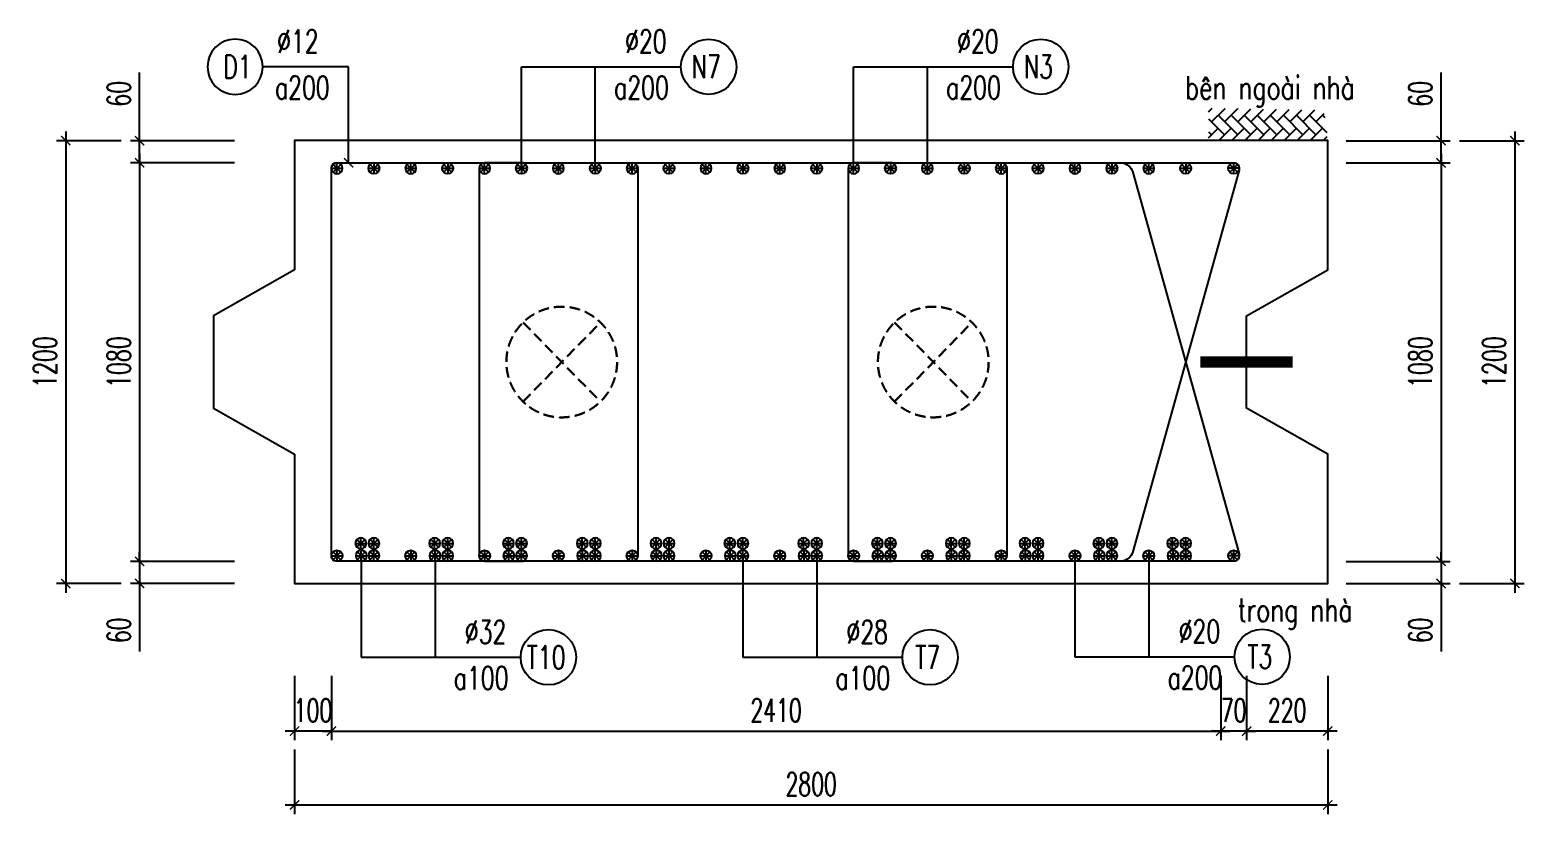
# Model space of a CAD drawing. Header units: millimetres. Extents: x -143483 to 1166745, y -1448440 to -1202244.
# Drawn here: x 20964 to 37161, y -1310009 to -1301508 of the extents above; entities that cross this region are included whole.
import ezdxf
from ezdxf.enums import TextEntityAlignment as Align

# ---------------------------------------------------------------- set-up
doc = ezdxf.new("R2010")
doc.units = ezdxf.units.MM
doc.header["$LTSCALE"] = 30
doc.header["$PDMODE"] = 3
doc.linetypes.add('DASHED', pattern=[19.05, 12.7, -6.35])
doc.layers.get('0').update_dxf_attribs({"lineweight": 9})
doc.layers.get('Defpoints').update_dxf_attribs({"lineweight": 9})
for name, color, linetype in [('ccu11-Cotthep', 9, 'Continuous'), ('ccu11-Dim', 8, 'Continuous'), ('ccu11-Hatch', 8, 'Continuous'), ('ccu11-Text', 31, 'Continuous'), ('ccu11-Thay', 7, 'Continuous'), ('ccu11-Thep', 4, 'Continuous'), ('ccu11-Thep doc', 4, 'Continuous'), ('ccu11-Thepdai', 6, 'Continuous')]:
    doc.layers.add(name, color=color, linetype=linetype)
doc.layers.add('ccu11-Khuat', color=9, linetype='DASHED', lineweight=30)
doc.layers.add('Vicom_thep doc', color=1, linetype='Continuous', lineweight=35)
doc.styles.add('ccu11-dim', font='vnsimli.shx', dxfattribs={"width": 0.65, "bigfont": 'bigfont.shx'})
doc.styles.add('ccu11-vnsimli', font='vnsimli.shx', dxfattribs={"width": 0.8, "bigfont": 'vns.shx'})
doc.styles.add('ccu11-vnsimple', font='vnsimple.shx', dxfattribs={"bigfont": 'bigfont.shx'})
doc.styles.add('ccu11_simli', font='vnsimli.shx', dxfattribs={"width": 0.8})
doc.dimstyles.new('ccu11-100', dxfattribs={"dimscale": 100, "dimtxt": 2.5, "dimasz": 1, "dimexe": 1, "dimexo": 2, "dimgap": 1, "dimtad": 1, "dimdec": 0, "dimdsep": 46, "dimtxsty": 'ccu11-dim', "dimblk": 'ARCHTICK', "dimcen": -1, "dimdle": 1, "dimclrd": 256, "dimclre": 256, "dimclrt": 3, "dimadec": 0, "dimazin": 2, "dimtfac": 0.1, "dimtdec": 0, "dimtmove": 0, "dimatfit": 1, "dimldrblk": 'ARCHTICK', "dimfxl": 0, "dimtvp": 0.833333, "dimtolj": 1, "dimtzin": 12, "dimarcsym": 0})
doc.dimstyles.new('ccu11-100x4', dxfattribs={"dimscale": 100, "dimtxt": 2.5, "dimasz": 1, "dimexe": 1, "dimexo": 2, "dimgap": 1, "dimtad": 1, "dimdec": 0, "dimlfac": 0.25, "dimdsep": 46, "dimtxsty": 'ccu11-dim', "dimblk": 'ARCHTICK', "dimcen": -1, "dimdle": 1, "dimclrd": 256, "dimclre": 256, "dimclrt": 3, "dimadec": 0, "dimazin": 2, "dimtfac": 0.1, "dimtdec": 0, "dimtmove": 0, "dimatfit": 1, "dimldrblk": 'ARCHTICK', "dimfxl": 0, "dimtvp": 0.833333, "dimtolj": 1, "dimtzin": 12, "dimarcsym": 0})

# ---------------------------------------------------------------- blocks, each defined once
blk = doc.blocks.new('MCT')
at = {"ltscale": 0.005}
for p, q in [((-0.49, 0), (0.49, 0)), ((0.35, -0.35), (-0.35, 0.35)), ((-0.35, -0.35), (0.35, 0.35)), ((0, -0.49), (0, 0.49))]:
    blk.add_line(p, q, dxfattribs=at)
blk.add_circle((0, 0), 0.492, dxfattribs=at)
blk = doc.blocks.new('*U515')
at = {"layer": 'ccu11-Thep doc', "xscale": -121.9200000001001, "yscale": 121.9200000001001, "zscale": 121.92, "rotation": 270}
blk.add_blockref('MCT', (0, 0), dxfattribs=at)
blk = doc.blocks.new('*U516')
at = {"layer": 'ccu11-Thep doc', "color": 0, "linetype": 'ByBlock', "lineweight": -2, "transparency": 16777216}
for p in [(0, 0), (800, 0), (1600, 0), (2400, 0), (3200, 0), (4000, 0), (4800, 0), (5600, 0), (6400, 0), (7200, 0), (8000, 0), (8800, 0)]:
    blk.add_blockref('*U515', p, dxfattribs=at)
blk = doc.blocks.new('*U517')
at = {"layer": 'ccu11-Thep doc', "xscale": -121.9200000001001, "yscale": 121.9200000001001, "zscale": 121.92, "rotation": 270}
blk.add_blockref('MCT', (0, 0), dxfattribs=at)
blk = doc.blocks.new('*U518')
at = {"layer": 'ccu11-Thep doc', "color": 0, "linetype": 'ByBlock', "lineweight": -2, "transparency": 16777216}
for p in [(0, 0), (800, 0), (1600, 0), (2400, 0), (3200, 0), (4000, 0), (4800, 0), (5600, 0), (6400, 0), (7200, 0), (8000, 0), (8800, 0)]:
    blk.add_blockref('*U517', p, dxfattribs=at)
blk = doc.blocks.new('_ARCHTICK')
at = {"color": 0, "linetype": 'ByBlock', "const_width": 0.15}
blk.add_lwpolyline([(-0.5, -0.5), (0.5, 0.5)], dxfattribs=at)
blk = doc.blocks.new('*D616')
at = {"layer": 'ccu11-Dim', "linetype": 'ByBlock', "lineweight": -2, "ltscale": 30, "transparency": 16777216}
for p, q in [((22153, -1302709), (22153, -1301969)), ((23182, -1302709), (22053, -1302709)), ((22153, -1302949), (22153, -1302709)), ((23182, -1302949), (22053, -1302949)), ((22153, -1302949), (22153, -1303049))]:
    blk.add_line(p, q, dxfattribs=at)
at = {"layer": 'Defpoints', "color": 0, "linetype": 'ByBlock', "ltscale": 30, "transparency": 16777216}
for p in [(23382, -1302709), (22153, -1302949), (23382, -1302949)]:
    blk.add_point(p, dxfattribs=at)
at = {"layer": 'ccu11-Dim', "linetype": 'ByBlock', "lineweight": -2, "ltscale": 30, "transparency": 16777216, "xscale": 100, "yscale": 100, "zscale": 100}
for p, rotation in [((22153, -1302709), 270), ((22153, -1302949), 90)]:
    blk.add_blockref('_ARCHTICK', p, dxfattribs=dict(at, rotation=rotation))
at = {"layer": 'ccu11-Dim', "color": 3, "linetype": 'ByBlock', "ltscale": 30, "transparency": 16777216, "insert": (21928, -1302201), "char_height": 250, "attachment_point": 5, "rotation": 90, "style": 'ccu11-dim'}
blk.add_mtext('\\A1;60', dxfattribs=at)
blk = doc.blocks.new('*D617')
at = {"layer": 'ccu11-Dim', "linetype": 'ByBlock', "lineweight": -2, "ltscale": 30, "transparency": 16777216}
for p, q in [((22153, -1302849), (22153, -1307369)), ((23182, -1302949), (22053, -1302949)), ((23182, -1307269), (22053, -1307269))]:
    blk.add_line(p, q, dxfattribs=at)
at = {"layer": 'Defpoints', "color": 0, "linetype": 'ByBlock', "ltscale": 30, "transparency": 16777216}
for p in [(23382, -1302949), (22153, -1307269), (23382, -1307269)]:
    blk.add_point(p, dxfattribs=at)
at = {"layer": 'ccu11-Dim', "linetype": 'ByBlock', "lineweight": -2, "ltscale": 30, "transparency": 16777216, "xscale": 100, "yscale": 100, "zscale": 100}
for p, rotation in [((22153, -1302949), 90), ((22153, -1307269), 270)]:
    blk.add_blockref('_ARCHTICK', p, dxfattribs=dict(at, rotation=rotation))
at = {"layer": 'ccu11-Dim', "color": 3, "linetype": 'ByBlock', "ltscale": 30, "transparency": 16777216, "insert": (21928, -1305109), "char_height": 250, "attachment_point": 5, "rotation": 90, "style": 'ccu11-dim'}
blk.add_mtext('\\A1;1080', dxfattribs=at)
blk = doc.blocks.new('*D618')
at = {"layer": 'ccu11-Dim', "linetype": 'ByBlock', "lineweight": -2, "ltscale": 30, "transparency": 16777216}
for p, q in [((23182, -1307269), (22053, -1307269)), ((22153, -1307269), (22153, -1307169)), ((22153, -1307269), (22153, -1307509)), ((23182, -1307509), (22053, -1307509)), ((22153, -1307509), (22153, -1308248))]:
    blk.add_line(p, q, dxfattribs=at)
at = {"layer": 'Defpoints', "color": 0, "linetype": 'ByBlock', "ltscale": 30, "transparency": 16777216}
for p in [(22153, -1307269), (23382, -1307269), (23382, -1307509)]:
    blk.add_point(p, dxfattribs=at)
at = {"layer": 'ccu11-Dim', "linetype": 'ByBlock', "lineweight": -2, "ltscale": 30, "transparency": 16777216, "xscale": 100, "yscale": 100, "zscale": 100}
for p, rotation in [((22153, -1307269), 270), ((22153, -1307509), 90)]:
    blk.add_blockref('_ARCHTICK', p, dxfattribs=dict(at, rotation=rotation))
at = {"layer": 'ccu11-Dim', "color": 3, "linetype": 'ByBlock', "ltscale": 30, "transparency": 16777216, "insert": (21928, -1308017), "char_height": 250, "attachment_point": 5, "rotation": 90, "style": 'ccu11-dim'}
blk.add_mtext('\\A1;60', dxfattribs=at)
blk = doc.blocks.new('*D619')
at = {"layer": 'ccu11-Dim', "linetype": 'ByBlock', "lineweight": -2, "ltscale": 30, "transparency": 16777216}
for p, q in [((21953, -1302709), (21253, -1302709)), ((21353, -1302609), (21353, -1307609)), ((21953, -1307509), (21253, -1307509))]:
    blk.add_line(p, q, dxfattribs=at)
at = {"layer": 'Defpoints', "color": 0, "linetype": 'ByBlock', "ltscale": 30, "transparency": 16777216}
for p in [(22153, -1302709), (21353, -1307509), (22153, -1307509)]:
    blk.add_point(p, dxfattribs=at)
at = {"layer": 'ccu11-Dim', "linetype": 'ByBlock', "lineweight": -2, "ltscale": 30, "transparency": 16777216, "xscale": 100, "yscale": 100, "zscale": 100}
for p, rotation in [((21353, -1302709), 90), ((21353, -1307509), 270)]:
    blk.add_blockref('_ARCHTICK', p, dxfattribs=dict(at, rotation=rotation))
at = {"layer": 'ccu11-Dim', "color": 3, "linetype": 'ByBlock', "ltscale": 30, "transparency": 16777216, "insert": (21128, -1305109), "char_height": 250, "attachment_point": 5, "rotation": 90, "style": 'ccu11-dim'}
blk.add_mtext('\\A1;1200', dxfattribs=at)
blk = doc.blocks.new('*D620')
at = {"layer": 'ccu11-Dim', "linetype": 'ByBlock', "lineweight": -2, "ltscale": 30, "transparency": 16777216}
for p, q in [((34153, -1308509), (34153, -1309209)), ((35033, -1308509), (35033, -1309209)), ((35133, -1309109), (34053, -1309109))]:
    blk.add_line(p, q, dxfattribs=at)
at = {"layer": 'Defpoints', "color": 0, "linetype": 'ByBlock', "ltscale": 30, "transparency": 16777216}
for p in [(34153, -1308309), (35033, -1308309), (34153, -1309109)]:
    blk.add_point(p, dxfattribs=at)
at = {"layer": 'ccu11-Dim', "linetype": 'ByBlock', "lineweight": -2, "ltscale": 30, "transparency": 16777216, "xscale": 100, "yscale": 100, "zscale": 100, "rotation": 180}
blk.add_blockref('_ARCHTICK', (34153, -1309109), dxfattribs=at)
at = {"layer": 'ccu11-Dim', "linetype": 'ByBlock', "lineweight": -2, "ltscale": 30, "transparency": 16777216, "xscale": 100, "yscale": 100, "zscale": 100}
blk.add_blockref('_ARCHTICK', (35033, -1309109), dxfattribs=at)
at = {"layer": 'ccu11-Dim', "color": 3, "linetype": 'ByBlock', "ltscale": 30, "transparency": 16777216, "insert": (34593, -1308884), "char_height": 250, "attachment_point": 5, "style": 'ccu11-dim'}
blk.add_mtext('\\A1;220', dxfattribs=at)
blk = doc.blocks.new('*D621')
at = {"layer": 'ccu11-Dim', "linetype": 'ByBlock', "lineweight": -2, "ltscale": 30, "transparency": 16777216}
for p, q in [((23833, -1309309), (23833, -1310009)), ((35033, -1309309), (35033, -1310009)), ((23733, -1309909), (35133, -1309909))]:
    blk.add_line(p, q, dxfattribs=at)
at = {"layer": 'Defpoints', "color": 0, "linetype": 'ByBlock', "ltscale": 30, "transparency": 16777216}
for p in [(23833, -1309109), (35033, -1309109), (35033, -1309909)]:
    blk.add_point(p, dxfattribs=at)
at = {"layer": 'ccu11-Dim', "linetype": 'ByBlock', "lineweight": -2, "ltscale": 30, "transparency": 16777216, "xscale": 100, "yscale": 100, "zscale": 100, "rotation": 180}
blk.add_blockref('_ARCHTICK', (23833, -1309909), dxfattribs=at)
at = {"layer": 'ccu11-Dim', "linetype": 'ByBlock', "lineweight": -2, "ltscale": 30, "transparency": 16777216, "xscale": 100, "yscale": 100, "zscale": 100}
blk.add_blockref('_ARCHTICK', (35033, -1309909), dxfattribs=at)
at = {"layer": 'ccu11-Dim', "color": 3, "linetype": 'ByBlock', "ltscale": 30, "transparency": 16777216, "insert": (29433, -1309684), "char_height": 250, "attachment_point": 5, "style": 'ccu11-dim'}
blk.add_mtext('\\A1;2800', dxfattribs=at)
blk = doc.blocks.new('*D622')
at = {"layer": 'ccu11-Dim', "linetype": 'ByBlock', "lineweight": -2, "ltscale": 30, "transparency": 16777216}
for p, q in [((33873, -1308509), (33873, -1309209)), ((34153, -1308509), (34153, -1309209)), ((33873, -1309109), (33773, -1309109)), ((34153, -1309109), (33873, -1309109)), ((34153, -1309109), (34253, -1309109))]:
    blk.add_line(p, q, dxfattribs=at)
at = {"layer": 'Defpoints', "color": 0, "linetype": 'ByBlock', "ltscale": 30, "transparency": 16777216}
for p in [(33873, -1308309), (34153, -1308309), (33873, -1309109)]:
    blk.add_point(p, dxfattribs=at)
at = {"layer": 'ccu11-Dim', "linetype": 'ByBlock', "lineweight": -2, "ltscale": 30, "transparency": 16777216, "xscale": 100, "yscale": 100, "zscale": 100}
blk.add_blockref('_ARCHTICK', (33873, -1309109), dxfattribs=at)
at = {"layer": 'ccu11-Dim', "linetype": 'ByBlock', "lineweight": -2, "ltscale": 30, "transparency": 16777216, "xscale": 100, "yscale": 100, "zscale": 100, "rotation": 180}
blk.add_blockref('_ARCHTICK', (34153, -1309109), dxfattribs=at)
at = {"layer": 'ccu11-Dim', "color": 3, "linetype": 'ByBlock', "ltscale": 30, "transparency": 16777216, "insert": (34013, -1308884), "char_height": 250, "attachment_point": 5, "style": 'ccu11-dim'}
blk.add_mtext('\\A1;70', dxfattribs=at)
blk = doc.blocks.new('*D623')
at = {"layer": 'ccu11-Dim', "linetype": 'ByBlock', "lineweight": -2, "ltscale": 30, "transparency": 16777216}
for p, q in [((24233, -1308509), (24233, -1309209)), ((33873, -1308509), (33873, -1309209)), ((24133, -1309109), (33973, -1309109))]:
    blk.add_line(p, q, dxfattribs=at)
at = {"layer": 'Defpoints', "color": 0, "linetype": 'ByBlock', "ltscale": 30, "transparency": 16777216}
for p in [(24233, -1308309), (33873, -1308309), (33873, -1309109)]:
    blk.add_point(p, dxfattribs=at)
at = {"layer": 'ccu11-Dim', "linetype": 'ByBlock', "lineweight": -2, "ltscale": 30, "transparency": 16777216, "xscale": 100, "yscale": 100, "zscale": 100, "rotation": 180}
blk.add_blockref('_ARCHTICK', (24233, -1309109), dxfattribs=at)
at = {"layer": 'ccu11-Dim', "linetype": 'ByBlock', "lineweight": -2, "ltscale": 30, "transparency": 16777216, "xscale": 100, "yscale": 100, "zscale": 100}
blk.add_blockref('_ARCHTICK', (33873, -1309109), dxfattribs=at)
at = {"layer": 'ccu11-Dim', "color": 3, "linetype": 'ByBlock', "ltscale": 30, "transparency": 16777216, "insert": (29053, -1308884), "char_height": 250, "attachment_point": 5, "style": 'ccu11-dim'}
blk.add_mtext('\\A1;2410', dxfattribs=at)
blk = doc.blocks.new('*D624')
at = {"layer": 'ccu11-Dim', "linetype": 'ByBlock', "lineweight": -2, "ltscale": 30, "transparency": 16777216}
for p, q in [((23833, -1308509), (23833, -1309209)), ((24233, -1308509), (24233, -1309209)), ((23833, -1309109), (23733, -1309109)), ((24233, -1309109), (23833, -1309109)), ((24233, -1309109), (24333, -1309109))]:
    blk.add_line(p, q, dxfattribs=at)
at = {"layer": 'Defpoints', "color": 0, "linetype": 'ByBlock', "ltscale": 30, "transparency": 16777216}
for p in [(23833, -1308309), (24233, -1308309), (23833, -1309109)]:
    blk.add_point(p, dxfattribs=at)
at = {"layer": 'ccu11-Dim', "linetype": 'ByBlock', "lineweight": -2, "ltscale": 30, "transparency": 16777216, "xscale": 100, "yscale": 100, "zscale": 100}
blk.add_blockref('_ARCHTICK', (23833, -1309109), dxfattribs=at)
at = {"layer": 'ccu11-Dim', "linetype": 'ByBlock', "lineweight": -2, "ltscale": 30, "transparency": 16777216, "xscale": 100, "yscale": 100, "zscale": 100, "rotation": 180}
blk.add_blockref('_ARCHTICK', (24233, -1309109), dxfattribs=at)
at = {"layer": 'ccu11-Dim', "color": 3, "linetype": 'ByBlock', "ltscale": 30, "transparency": 16777216, "insert": (24033, -1308884), "char_height": 250, "attachment_point": 5, "style": 'ccu11-dim'}
blk.add_mtext('\\A1;100', dxfattribs=at)
blk = doc.blocks.new('SHD')
at = {"layer": 'ccu11-Cotthep'}
blk.add_circle((300, 0), 300, dxfattribs=at)
at = {"layer": 'ccu11-Cotthep', "color": 31, "style": 'ccu11_simli', "width": 0.8}
blk.add_attdef('DK', text='', height=250, dxfattribs=at).set_placement((-101, 65), align=Align.BOTTOM_RIGHT)
blk.add_attdef('KH', text='', height=250, dxfattribs=at).set_placement((300, 0), align=Align.MIDDLE)
blk.add_attdef('KC', text='', height=250, dxfattribs=at).set_placement((-101, -142), align=Align.TOP_RIGHT)
blk = doc.blocks.new('*D625')
at = {"layer": 'ccu11-Dim', "linetype": 'ByBlock', "lineweight": -2, "ltscale": 30, "transparency": 16777216}
for p, q in [((36261, -1302709), (36261, -1301969)), ((35233, -1302709), (36361, -1302709)), ((36261, -1302949), (36261, -1302709)), ((35233, -1302949), (36361, -1302949)), ((36261, -1302949), (36261, -1303049))]:
    blk.add_line(p, q, dxfattribs=at)
at = {"layer": 'Defpoints', "color": 0, "linetype": 'ByBlock', "ltscale": 30, "transparency": 16777216}
for p in [(35033, -1302709), (35033, -1302949), (36261, -1302949)]:
    blk.add_point(p, dxfattribs=at)
at = {"layer": 'ccu11-Dim', "linetype": 'ByBlock', "lineweight": -2, "ltscale": 30, "transparency": 16777216, "xscale": 100, "yscale": 100, "zscale": 100}
for p, rotation in [((36261, -1302709), 270), ((36261, -1302949), 90)]:
    blk.add_blockref('_ARCHTICK', p, dxfattribs=dict(at, rotation=rotation))
at = {"layer": 'ccu11-Dim', "color": 3, "linetype": 'ByBlock', "ltscale": 30, "transparency": 16777216, "insert": (36036, -1302201), "char_height": 250, "attachment_point": 5, "rotation": 90, "style": 'ccu11-dim'}
blk.add_mtext('\\A1;60', dxfattribs=at)
blk = doc.blocks.new('*D626')
at = {"layer": 'ccu11-Dim', "linetype": 'ByBlock', "lineweight": -2, "ltscale": 30, "transparency": 16777216}
for p, q in [((36261, -1302849), (36261, -1307369)), ((35233, -1302949), (36361, -1302949)), ((35233, -1307269), (36361, -1307269))]:
    blk.add_line(p, q, dxfattribs=at)
at = {"layer": 'Defpoints', "color": 0, "linetype": 'ByBlock', "ltscale": 30, "transparency": 16777216}
for p in [(35033, -1302949), (35033, -1307269), (36261, -1307269)]:
    blk.add_point(p, dxfattribs=at)
at = {"layer": 'ccu11-Dim', "linetype": 'ByBlock', "lineweight": -2, "ltscale": 30, "transparency": 16777216, "xscale": 100, "yscale": 100, "zscale": 100}
for p, rotation in [((36261, -1302949), 90), ((36261, -1307269), 270)]:
    blk.add_blockref('_ARCHTICK', p, dxfattribs=dict(at, rotation=rotation))
at = {"layer": 'ccu11-Dim', "color": 3, "linetype": 'ByBlock', "ltscale": 30, "transparency": 16777216, "insert": (36036, -1305109), "char_height": 250, "attachment_point": 5, "rotation": 90, "style": 'ccu11-dim'}
blk.add_mtext('\\A1;1080', dxfattribs=at)
blk = doc.blocks.new('*D627')
at = {"layer": 'ccu11-Dim', "linetype": 'ByBlock', "lineweight": -2, "ltscale": 30, "transparency": 16777216}
for p, q in [((35233, -1307269), (36361, -1307269)), ((36261, -1307269), (36261, -1307169)), ((36261, -1307269), (36261, -1307509)), ((35233, -1307509), (36361, -1307509)), ((36261, -1307509), (36261, -1308248))]:
    blk.add_line(p, q, dxfattribs=at)
at = {"layer": 'Defpoints', "color": 0, "linetype": 'ByBlock', "ltscale": 30, "transparency": 16777216}
for p in [(35033, -1307269), (36261, -1307269), (35033, -1307509)]:
    blk.add_point(p, dxfattribs=at)
at = {"layer": 'ccu11-Dim', "linetype": 'ByBlock', "lineweight": -2, "ltscale": 30, "transparency": 16777216, "xscale": 100, "yscale": 100, "zscale": 100}
for p, rotation in [((36261, -1307269), 270), ((36261, -1307509), 90)]:
    blk.add_blockref('_ARCHTICK', p, dxfattribs=dict(at, rotation=rotation))
at = {"layer": 'ccu11-Dim', "color": 3, "linetype": 'ByBlock', "ltscale": 30, "transparency": 16777216, "insert": (36036, -1308017), "char_height": 250, "attachment_point": 5, "rotation": 90, "style": 'ccu11-dim'}
blk.add_mtext('\\A1;60', dxfattribs=at)
blk = doc.blocks.new('*D628')
at = {"layer": 'ccu11-Dim', "linetype": 'ByBlock', "lineweight": -2, "ltscale": 30, "transparency": 16777216}
for p, q in [((36461, -1302709), (37161, -1302709)), ((37061, -1302609), (37061, -1307609)), ((36461, -1307509), (37161, -1307509))]:
    blk.add_line(p, q, dxfattribs=at)
at = {"layer": 'Defpoints', "color": 0, "linetype": 'ByBlock', "ltscale": 30, "transparency": 16777216}
for p in [(36261, -1302709), (36261, -1307509), (37061, -1307509)]:
    blk.add_point(p, dxfattribs=at)
at = {"layer": 'ccu11-Dim', "linetype": 'ByBlock', "lineweight": -2, "ltscale": 30, "transparency": 16777216, "xscale": 100, "yscale": 100, "zscale": 100}
for p, rotation in [((37061, -1302709), 90), ((37061, -1307509), 270)]:
    blk.add_blockref('_ARCHTICK', p, dxfattribs=dict(at, rotation=rotation))
at = {"layer": 'ccu11-Dim', "color": 3, "linetype": 'ByBlock', "ltscale": 30, "transparency": 16777216, "insert": (36836, -1305109), "char_height": 250, "attachment_point": 5, "rotation": 90, "style": 'ccu11-dim'}
blk.add_mtext('\\A1;1200', dxfattribs=at)
blk = doc.blocks.new('ccu11_block_thep')
at = {"layer": 'ccu11-Thep', "color": 3}
for p, q in [((-0.4, 0), (0.4, 0)), ((-0.28, 0.28), (0.28, -0.28)), ((0.28, 0.28), (-0.28, -0.28)), ((0, 0.4), (0, -0.4))]:
    blk.add_line(p, q, dxfattribs=at)
at = {"layer": 'ccu11-Thep', "color": 1, "const_width": 0.0667}
blk.add_lwpolyline([(-0.4, 0, 1), (0.4, 0, 1), (-0.4, 0, 1)], format="xyb", dxfattribs=at)
at = {"layer": 'ccu11-Thep', "color": 1}
blk.add_circle((0, 0), 0.4, dxfattribs=at)
blk = doc.blocks.new('*U519')
at = {"layer": 'Vicom_thep doc', "xscale": -150, "yscale": 150, "zscale": 150, "rotation": 180}
blk.add_blockref('ccu11_block_thep', (0, 0), dxfattribs=at)
blk = doc.blocks.new('*U524')
at = {"layer": 'ccu11-Thep doc', "color": 0, "linetype": 'ByBlock', "lineweight": -2, "transparency": 16777216}
for p in [(0, 0), (800, 0), (1600, 0), (2400, 0), (3200, 0), (4000, 0), (4800, 0), (5600, 0), (6400, 0), (7200, 0), (8000, 0), (8800, 0)]:
    blk.add_blockref('*U519', p, dxfattribs=at)
blk = doc.blocks.new('*U520')
at = {"layer": 'Vicom_thep doc', "xscale": -150, "yscale": 150, "zscale": 150, "rotation": 180}
blk.add_blockref('ccu11_block_thep', (0, 0), dxfattribs=at)
blk = doc.blocks.new('*U521')
at = {"layer": 'ccu11-Thep doc', "color": 0, "linetype": 'ByBlock', "lineweight": -2, "transparency": 16777216}
for p in [(0, 0), (800, 0), (1600, 0), (2400, 0), (3200, 0), (4000, 0), (4800, 0), (5600, 0), (6400, 0), (7200, 0), (8000, 0), (8800, 0)]:
    blk.add_blockref('*U520', p, dxfattribs=at)
blk = doc.blocks.new('*U522')
at = {"layer": 'Vicom_thep doc', "xscale": -150, "yscale": 150, "zscale": 150, "rotation": 180}
blk.add_blockref('ccu11_block_thep', (0, 0), dxfattribs=at)
blk = doc.blocks.new('*U523')
at = {"layer": 'ccu11-Thep doc', "color": 0, "linetype": 'ByBlock', "lineweight": -2, "transparency": 16777216}
for p in [(0, 0), (800, 0), (1600, 0), (2400, 0), (3200, 0), (4000, 0), (4800, 0), (5600, 0), (6400, 0), (7200, 0), (8000, 0), (8800, 0)]:
    blk.add_blockref('*U522', p, dxfattribs=at)
blk = doc.blocks.new('*U635')
at = {"layer": 'Vicom_thep doc', "xscale": -150, "yscale": 150, "zscale": 150, "rotation": 180}
blk.add_blockref('ccu11_block_thep', (0, 0), dxfattribs=at)
blk = doc.blocks.new('*U636')
at = {"layer": 'ccu11-Thep doc', "color": 0, "linetype": 'ByBlock', "lineweight": -2, "transparency": 16777216}
for p in [(0, 0), (800, 0), (1600, 0), (2400, 0), (3200, 0), (4000, 0), (4800, 0), (5600, 0), (6400, 0), (7200, 0), (8000, 0), (8800, 0)]:
    blk.add_blockref('*U635', p, dxfattribs=at)
blk = doc.blocks.new('*U637')
at = {"layer": 'Vicom_thep doc', "xscale": -150, "yscale": 150, "zscale": 150, "rotation": 180}
blk.add_blockref('ccu11_block_thep', (0, 0), dxfattribs=at)
blk = doc.blocks.new('*U638')
at = {"layer": 'ccu11-Thep doc', "color": 0, "linetype": 'ByBlock', "lineweight": -2, "transparency": 16777216}
for p in [(0, 0), (800, 0), (1600, 0), (2400, 0), (3200, 0), (4000, 0), (4800, 0), (5600, 0), (6400, 0), (7200, 0), (8000, 0), (8800, 0)]:
    blk.add_blockref('*U637', p, dxfattribs=at)

msp = doc.modelspace()

# ---------------------------------------------------------------- hatches: boundary and pattern name
at = {"layer": 'ccu11-Hatch', "ltscale": 10}
h = msp.add_hatch(dxfattribs=at)
h.set_pattern_fill('AR-HBONE', color=256, scale=25, angle=270, style=0)
h.set_pattern_definition([(45, (-3228109.98, 473747.67), (141.4213562, 4e-14), [300, -100]), (315, (-3228039.27, 473818.38), (141.4213562, 4e-14), [300, -100])])
h.paths.add_polyline_path([(33740.52, -1302355.8), (33740.52, -1302708.52), (35032.88, -1302708.52), (34990.02, -1302377.22)])

# ---------------------------------------------------------------- linework, layer by layer
at = {"layer": 'ccu11-Khuat', "ltscale": 0.3}
for p, q in [((26310.3, -1304679.17), (27148.53, -1305537.87)), ((26310.3, -1305537.87), (27148.53, -1304679.17)), ((30337.54, -1304679.17), (31175.77, -1305537.87)), ((30337.54, -1305537.87), (31175.77, -1304679.17))]:
    msp.add_line(p, q, dxfattribs=at)
for centre in [(26729.42, -1305108.52), (30756.65, -1305108.52)]:
    msp.add_circle(centre, 600, dxfattribs=at)
at = {"layer": 'ccu11-Thay'}
msp.add_lwpolyline([(23832.88, -1306108.52), (23832.88, -1307508.52), (35032.88, -1307508.52), (35032.88, -1306108.52), (34153.11, -1305608.52), (34153.11, -1304608.52), (35032.88, -1304108.52), (35032.88, -1302708.52), (23832.88, -1302708.52), (23832.88, -1304108.52), (22953.11, -1304608.52), (22953.11, -1305608.52)], close=True, dxfattribs=at)
at = {"layer": 'ccu11-Thep', "const_width": 120}
msp.add_lwpolyline([(33652.88, -1305108.52), (34652.88, -1305108.52)], dxfattribs=at)
at = {"layer": 'ccu11-Thepdai'}
for points in [[(32084.67, -1302948.52), (32805.14, -1302948.52, -0.23620228), (32916.91, -1303041.27), (34070.79, -1307188.02, -0.5204497), (34014.4, -1307268.52), (24282.88, -1307268.52, -0.41421356), (24232.88, -1307218.52), (24232.88, -1302998.52, -0.41421356), (24282.88, -1302948.52), (34014.4, -1302948.52, -0.5204497), (34070.79, -1303029.02), (32916.91, -1307175.77, -0.23620228), (32805.14, -1307268.52), (32084.67, -1307268.52)], [(26313.56, -1302948.52), (25893.56, -1302948.52, 0.41421356), (25833.56, -1303008.52), (25833.56, -1307208.52, 0.41421356), (25893.56, -1307268.52), (26313.56, -1307268.52)], [(27073.56, -1302948.52), (27493.56, -1302948.52, -0.41421356), (27553.56, -1303008.52), (27553.56, -1307208.52, -0.41421356), (27493.56, -1307268.52), (27073.56, -1307268.52)], [(30313.56, -1302948.52), (29893.56, -1302948.52, 0.41421356), (29833.56, -1303008.52), (29833.56, -1307208.52, 0.41421356), (29893.56, -1307268.52), (30313.56, -1307268.52)], [(31073.56, -1302948.52), (31493.56, -1302948.52, -0.41421356), (31553.56, -1303008.52), (31553.56, -1307208.52, -0.41421356), (31493.56, -1307268.52), (31073.56, -1307268.52)]]:
    msp.add_lwpolyline(points, format="xyb", dxfattribs=at)

# ---------------------------------------------------------------- block references
at = {"layer": 'ccu11-Cotthep'}
ref = msp.add_blockref('SHD', (23489.04, -1301908.16), dxfattribs=dict(at, xscale=-1))
ref.add_attrib('KH', 'D1', dxfattribs={"color": 31, "height": 250, "style": 'ccu11-vnsimple', "width": 0.7}).set_placement((23214.04, -1301908.16), align=Align.MIDDLE_CENTER)
ref.add_attrib('KC', 'a200', dxfattribs={"color": 31, "height": 250, "style": 'ccu11-vnsimple', "width": 0.7}).set_placement((23917.62, -1302008.16), align=Align.TOP_CENTER)
ref.add_attrib('DK', '`12', dxfattribs={"color": 31, "height": 250, "style": 'ccu11-vnsimple', "width": 0.7}).set_placement((23869.83, -1301833.16), align=Align.BOTTOM_CENTER)
ref = msp.add_blockref('SHD', (28021.88, -1301908.16), dxfattribs=at)
ref.add_attrib('KH', 'N7', dxfattribs={"color": 31, "height": 250, "style": 'ccu11-vnsimple', "width": 0.7}).set_placement((28296.88, -1301908.16), align=Align.MIDDLE_CENTER)
ref.add_attrib('KC', 'a200', dxfattribs={"color": 31, "height": 250, "style": 'ccu11-vnsimple', "width": 0.7}).set_placement((27593.3, -1302008.16), align=Align.TOP_CENTER)
ref.add_attrib('DK', '`20', dxfattribs={"color": 31, "height": 250, "style": 'ccu11-vnsimple', "width": 0.7}).set_placement((27641.09, -1301833.16), align=Align.BOTTOM_CENTER)
ref = msp.add_blockref('SHD', (31621.88, -1301908.16), dxfattribs=at)
ref.add_attrib('KH', 'N3', dxfattribs={"color": 31, "height": 250, "style": 'ccu11-vnsimple', "width": 0.7}).set_placement((31896.88, -1301908.16), align=Align.MIDDLE_CENTER)
ref.add_attrib('KC', 'a200', dxfattribs={"color": 31, "height": 250, "style": 'ccu11-vnsimple', "width": 0.7}).set_placement((31193.3, -1302008.16), align=Align.TOP_CENTER)
ref.add_attrib('DK', '`20', dxfattribs={"color": 31, "height": 250, "style": 'ccu11-vnsimple', "width": 0.7}).set_placement((31241.09, -1301833.16), align=Align.BOTTOM_CENTER)
ref = msp.add_blockref('SHD', (26284.96, -1308308.88), dxfattribs=at)
ref.add_attrib('KH', 'T10', dxfattribs={"color": 31, "height": 250, "style": 'ccu11-vnsimple', "width": 0.7}).set_placement((26559.96, -1308308.88), align=Align.MIDDLE_CENTER)
ref.add_attrib('KC', 'a100', dxfattribs={"color": 31, "height": 250, "style": 'ccu11-vnsimple', "width": 0.7}).set_placement((25856.38, -1308408.88), align=Align.TOP_CENTER)
ref.add_attrib('DK', '`32', dxfattribs={"color": 31, "height": 250, "style": 'ccu11-vnsimple', "width": 0.7}).set_placement((25904.18, -1308233.88), align=Align.BOTTOM_CENTER)
ref = msp.add_blockref('SHD', (30421.88, -1308308.88), dxfattribs=at)
ref.add_attrib('KH', 'T7', dxfattribs={"color": 31, "height": 250, "style": 'ccu11-vnsimple', "width": 0.7}).set_placement((30696.88, -1308308.88), align=Align.MIDDLE_CENTER)
ref.add_attrib('KC', 'a100', dxfattribs={"color": 31, "height": 250, "style": 'ccu11-vnsimple', "width": 0.7}).set_placement((29993.3, -1308408.88), align=Align.TOP_CENTER)
ref.add_attrib('DK', '`28', dxfattribs={"color": 31, "height": 250, "style": 'ccu11-vnsimple', "width": 0.7}).set_placement((30041.09, -1308233.88), align=Align.BOTTOM_CENTER)
ref = msp.add_blockref('SHD', (34021.88, -1308303.88), dxfattribs=at)
ref.add_attrib('KH', 'T3', dxfattribs={"color": 31, "height": 250, "style": 'ccu11-vnsimple', "width": 0.7}).set_placement((34296.88, -1308303.88), align=Align.MIDDLE_CENTER)
ref.add_attrib('KC', 'a200', dxfattribs={"color": 31, "height": 250, "style": 'ccu11-vnsimple', "width": 0.7}).set_placement((33593.3, -1308403.88), align=Align.TOP_CENTER)
ref.add_attrib('DK', '`20', dxfattribs={"color": 31, "height": 250, "style": 'ccu11-vnsimple', "width": 0.7}).set_placement((33641.09, -1308228.88), align=Align.BOTTOM_CENTER)
at = {"layer": 'ccu11-Thep doc'}
for name, p in [('*U516', (24292.88, -1303008.52)), ('*U638', (24551.45, -1307073.8)), ('*U521', (24692.88, -1307073.8)), ('*U523', (24555.96, -1307208.52)), ('*U524', (24692.88, -1307208.52))]:
    msp.add_blockref(name, p, dxfattribs=at)
at = {"layer": 'ccu11-Thep doc', "xscale": -1, "rotation": 180}
for name, p in [('*U636', (24692.88, -1303008.52)), ('*U518', (24292.88, -1307208.52))]:
    msp.add_blockref(name, p, dxfattribs=at)
at = {"layer": 'ccu11-Thep doc', "xscale": 121.9200000001001, "yscale": 121.9200000001001, "zscale": 121.9200000001001, "rotation": 90.00000000000001}
for p in [(34013.23, -1303008.52), (34013.23, -1307208.52)]:
    msp.add_blockref('MCT', p, dxfattribs=at)

# ---------------------------------------------------------------- texts
at = {"layer": 'ccu11-Text', "linetype": 'Continuous', "style": 'ccu11-vnsimli', "width": 0.75}
for s, p in [('bªn ngoµi nhµ', (34406.11, -1302260.38)), ('trong nhµ', (34678.89, -1307920.42))]:
    msp.add_text(s, height=250, dxfattribs=at).set_placement(p, align=Align.CENTER)

# ---------------------------------------------------------------- dimensions: what is measured, and where the dimension line sits
at = {"layer": 'ccu11-Dim', "linetype": 'ByBlock', "ltscale": 30}
for base, p1, p2, angle, picture, middle in [((22153.11, -1302948.52), (23381.51, -1302708.52), (23381.51, -1302948.52), 90, '*D616', (22153.11, -1302200.54)), ((36261.27, -1302948.52), (35032.88, -1302708.52), (35032.88, -1302948.52), 90, '*D625', (36261.27, -1302200.54)), ((22153.11, -1307268.52), (23381.51, -1307508.52), (23381.51, -1307268.52), 270, '*D618', (22153.11, -1308016.51)), ((36261.27, -1307268.52), (35032.88, -1307508.52), (35032.88, -1307268.52), 270, '*D627', (36261.27, -1308016.51))]:
    dim = msp.add_linear_dim(base=base, p1=p1, p2=p2, angle=angle, dimstyle='ccu11-100x4', dxfattribs=at)
    dim.commit()
    dim.dimension.update_dxf_attribs({"geometry": picture, "text_midpoint": middle, "dimtype": 160})
for base, p1, p2, picture, middle in [((21353.11, -1307508.52), (22153.11, -1302708.52), (22153.11, -1307508.52), '*D619', (21128.11, -1305108.52)), ((37061.27, -1307508.52), (36261.27, -1302708.52), (36261.27, -1307508.52), '*D628', (36836.27, -1305108.52))]:
    dim = msp.add_linear_dim(base=base, p1=p1, p2=p2, angle=90, dimstyle='ccu11-100x4', dxfattribs=at)
    dim.commit()
    dim.dimension.update_dxf_attribs({"geometry": picture, "text_midpoint": middle})
for base, p1, p2, picture, middle in [((22153.11, -1307268.52), (23381.51, -1302948.52), (23381.51, -1307268.52), '*D617', (21928.11, -1305108.52)), ((36261.27, -1307268.52), (35032.88, -1302948.52), (35032.88, -1307268.52), '*D626', (36036.27, -1305108.52))]:
    dim = msp.add_linear_dim(base=base, p1=p1, p2=p2, angle=90, dimstyle='ccu11-100x4', override={"dimtmove": 1}, dxfattribs=at)
    dim.commit()
    dim.dimension.update_dxf_attribs({"geometry": picture, "text_midpoint": middle})
for base, p1, p2, picture, middle in [((23832.88, -1309108.88), (24232.88, -1308308.88), (23832.88, -1308308.88), '*D624', (24032.88, -1308883.88)), ((33872.88, -1309108.88), (34152.88, -1308308.88), (33872.88, -1308308.88), '*D622', (34012.88, -1308883.88))]:
    dim = msp.add_linear_dim(base=base, p1=p1, p2=p2, dimstyle='ccu11-100x4', override={"dimtix": 1}, dxfattribs=at)
    dim.commit()
    dim.dimension.update_dxf_attribs({"geometry": picture, "text_midpoint": middle})
for base, p1, p2, picture, middle in [((33872.88, -1309108.88), (24232.88, -1308308.88), (33872.88, -1308308.88), '*D623', (29052.88, -1308883.88)), ((34152.88, -1309108.88), (35032.88, -1308308.88), (34152.88, -1308308.88), '*D620', (34592.88, -1308883.88)), ((35032.88, -1309908.88), (23832.88, -1309108.88), (35032.88, -1309108.88), '*D621', (29432.88, -1309683.88))]:
    dim = msp.add_linear_dim(base=base, p1=p1, p2=p2, dimstyle='ccu11-100x4', dxfattribs=at)
    dim.commit()
    dim.dimension.update_dxf_attribs({"geometry": picture, "text_midpoint": middle})

# ---------------------------------------------------------------- leaders
at = {"layer": 'ccu11-Cotthep', "linetype": 'ByBlock', "ltscale": 30}
msp.add_leader([(24418.04, -1302948.52), (24418.04, -1301908.16), (23489.04, -1301908.16)], dimstyle='ccu11-100x4', dxfattribs=at)
at = {"layer": 'ccu11-Cotthep'}
for points in [[(26292.88, -1303008.52), (26292.88, -1301908.16), (28021.88, -1301908.16)], [(27092.88, -1303008.52), (27092.88, -1301908.16), (28021.88, -1301908.16)], [(29892.88, -1303008.52), (29892.88, -1301908.16), (31621.88, -1301908.16)], [(30692.88, -1303008.52), (30692.88, -1301908.16), (31621.88, -1301908.16)], [(24555.96, -1307208.52), (24555.96, -1308308.88), (26284.96, -1308308.88)], [(25355.96, -1307208.52), (25355.96, -1308308.88), (26284.96, -1308308.88)], [(28692.88, -1307208.52), (28692.88, -1308308.88), (30421.88, -1308308.88)], [(29492.88, -1307208.52), (29492.88, -1308308.88), (30421.88, -1308308.88)], [(32292.88, -1307203.52), (32292.88, -1308303.88), (34021.88, -1308303.88)], [(33092.88, -1307203.52), (33092.88, -1308303.88), (34021.88, -1308303.88)]]:
    msp.add_leader(points, dimstyle='ccu11-100', override={"dimasz": 1.5, "dimgap": 1, "dimtad": 0, "dimldrblk": 'None', "dimfxl": 3, "dimfxlon": 1, "dimtfill": 1, "dimarcsym": 1}, dxfattribs=at)

doc.saveas('drawing.dxf')
